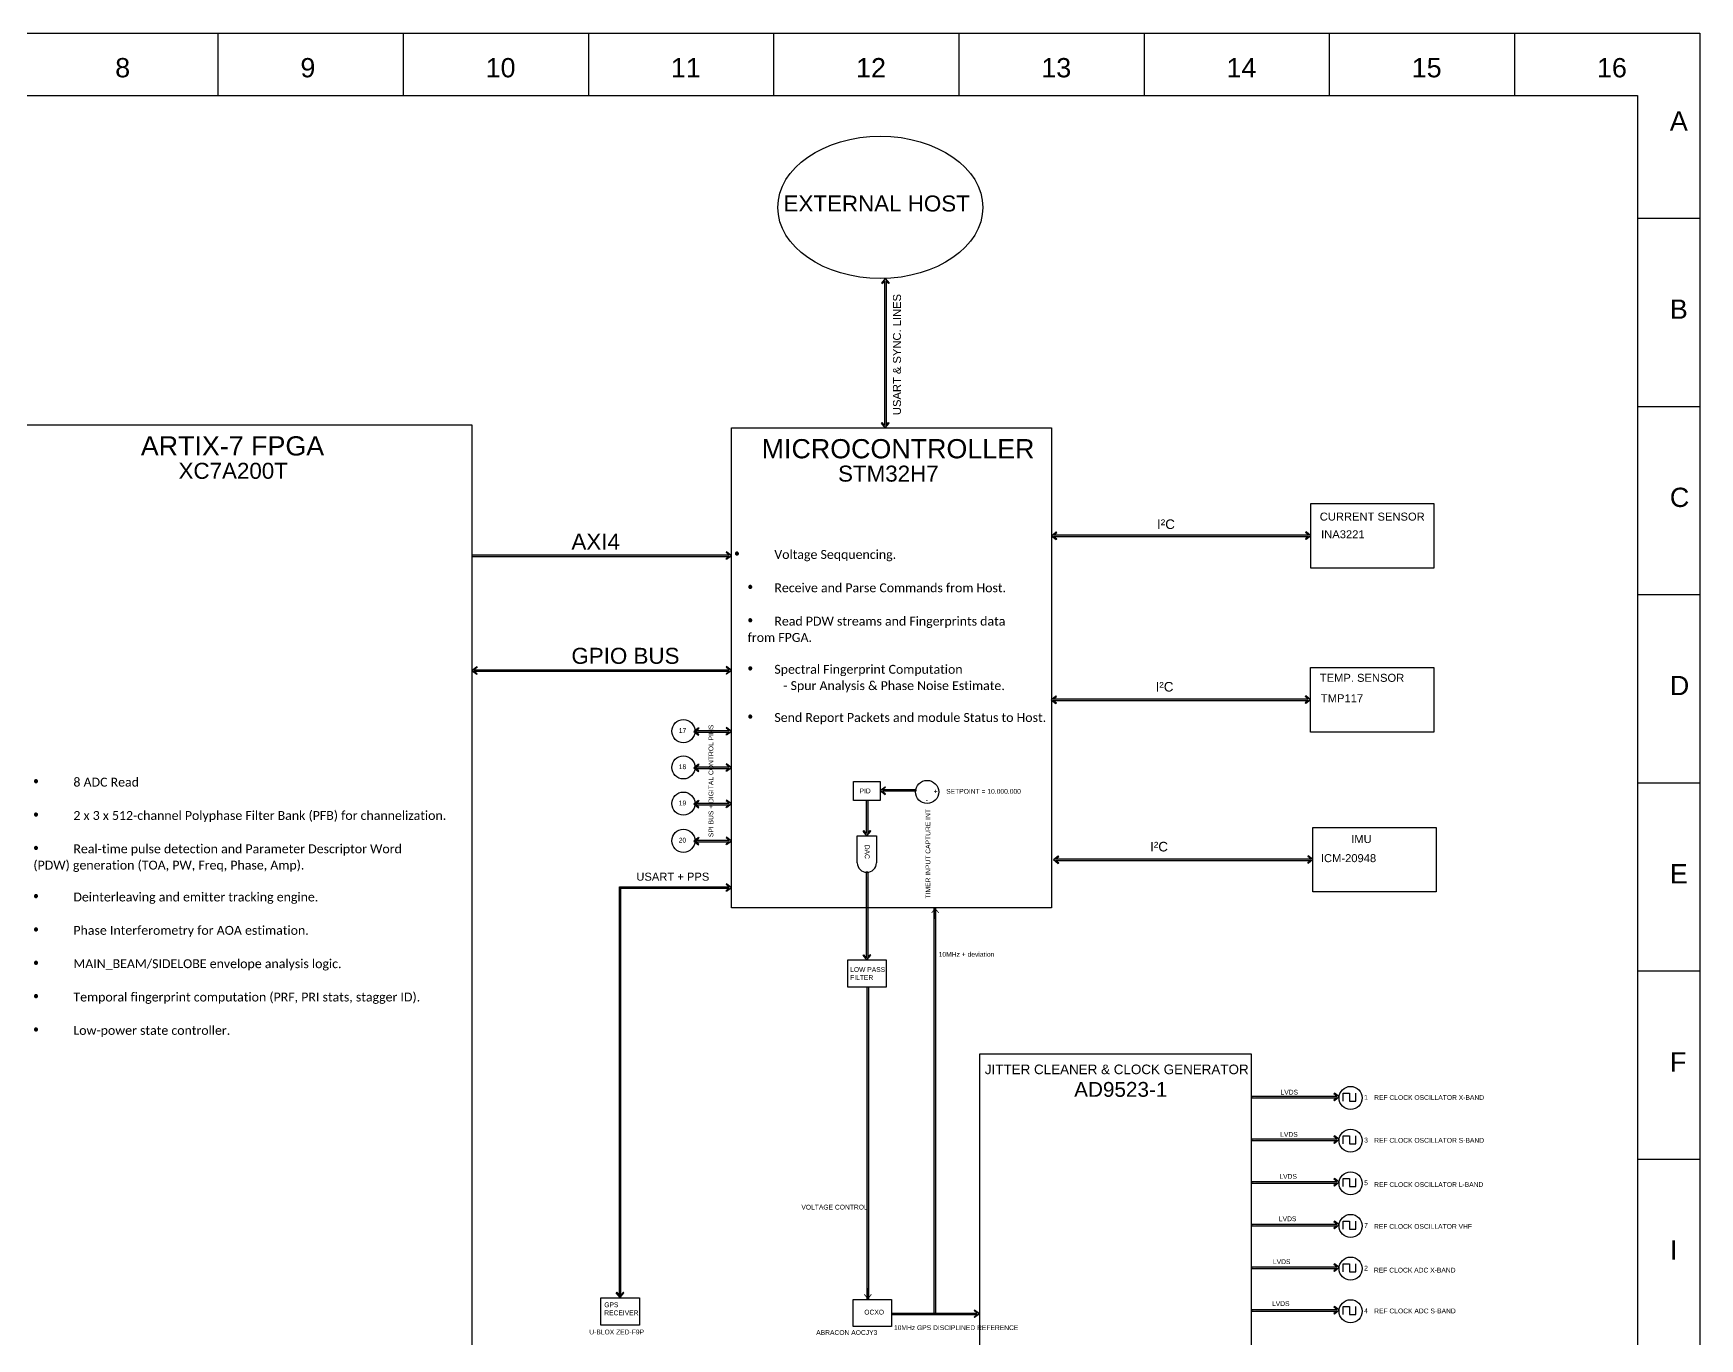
# Model space of a CAD drawing. Header units: millimetres. Extents: x 1966 to 5966, y 1587 to 4387.
# Drawn here: x 3717 to 5966, y 2625 to 4387 of the extents above; entities that cross this region are included whole.
import ezdxf

# ---------------------------------------------------------------- set-up
doc = ezdxf.new("R2010")
doc.units = ezdxf.units.MM
doc.layers.add('Part Number', color=10, linetype='Continuous')
doc.layers.add('Protocol', color=210, linetype='Continuous')
doc.styles.get("Standard").update_dxf_attribs({"font": 'arial.ttf'})

msp = doc.modelspace()

# ---------------------------------------------------------------- hatches: boundary and pattern name
h = msp.add_hatch(color=0)
h.dxf.hatch_style = 1
h.paths.add_polyline_path([(5441, 3709.1), (5434.6, 3714.3), (5433.9, 3713.4), (5437.9, 3710.2), (5094, 3710.2), (5098, 3713.4), (5097.3, 3714.3), (5090.9, 3709.1), (5097.3, 3703.9), (5098, 3704.8), (5094, 3708), (5437.9, 3708), (5433.9, 3704.8), (5434.6, 3703.9)])
h = msp.add_hatch(color=0)
h.dxf.hatch_style = 1
h.paths.add_polyline_path([(4658.9, 3682.1), (4652.5, 3687.3), (4651.8, 3686.4), (4655.8, 3683.2), (4308.6, 3683.2), (4308.6, 3681), (4655.8, 3681), (4651.8, 3677.8), (4652.5, 3676.9)])
h = msp.add_hatch(color=0)
h.dxf.hatch_style = 1
h.paths.add_polyline_path([(4658.9, 3527.4), (4652.5, 3532.5), (4651.8, 3531.7), (4655.8, 3528.4), (4311.9, 3528.4), (4315.9, 3531.7), (4315.2, 3532.5), (4308.8, 3527.4), (4315.2, 3522.2), (4315.9, 3523), (4311.9, 3526.3), (4655.8, 3526.3), (4651.8, 3523), (4652.5, 3522.2)])
h = msp.add_hatch(color=0)
h.dxf.hatch_style = 1
h.paths.add_polyline_path([(4840.7, 3307.2), (4837.5, 3311.2), (4836.6, 3310.5), (4841.8, 3304.1), (4847, 3310.5), (4846.1, 3311.2), (4842.9, 3307.2), (4842.9, 3351.8), (4841.8, 3351.8, -0.017408), (4840.7, 3351.7)])
h.paths.add_polyline_path([(4816, 3540.2), (4816, 3526.9), (4829.4, 3526.9), (4829.4, 3540.2)], flags=9)
h = msp.add_hatch(color=0)
h.dxf.hatch_style = 1
h.paths.add_polyline_path([(5440.7, 3487.8), (5434.3, 3493), (5433.6, 3492.1), (5437.6, 3488.9), (5093.7, 3488.9), (5097.7, 3492.1), (5097, 3493), (5090.6, 3487.8), (5097, 3482.6), (5097.7, 3483.5), (5093.7, 3486.7), (5437.6, 3486.7), (5433.6, 3483.5), (5434.3, 3482.6)])
h = msp.add_hatch(color=0)
h.dxf.hatch_style = 1
h.paths.add_polyline_path([(4863, 3364.2), (4867, 3361), (4866.3, 3360.1), (4859.9, 3365.3), (4866.3, 3370.4), (4867, 3369.6), (4863, 3366.4), (4907.7, 3366.4), (4907.7, 3365.3, 0.017408), (4907.6, 3364.2)])
h.paths.add_polyline_path([(5096, 3339.5), (5082.7, 3339.5), (5082.7, 3352.9), (5096, 3352.9)], flags=9)
h = msp.add_hatch(color=0)
h.dxf.hatch_style = 1
h.paths.add_polyline_path([(5443.9, 3272), (5437.5, 3277.2), (5436.8, 3276.4), (5440.8, 3273.1), (5096.9, 3273.1), (5100.9, 3276.4), (5100.2, 3277.2), (5093.8, 3272), (5100.2, 3266.9), (5100.9, 3267.7), (5096.9, 3271), (5440.8, 3271), (5436.8, 3267.7), (5437.5, 3266.9)])
h = msp.add_hatch(color=0)
h.dxf.hatch_style = 1
h.paths.add_polyline_path([(4652.5, 3239.2), (4651.8, 3238.3), (4655.8, 3235.1), (4509.8, 3235.1), (4509.8, 3232.9), (4655.8, 3232.9), (4651.8, 3229.7), (4652.5, 3228.9), (4658.9, 3234)])
h.paths.add_polyline_path([(4509.8, 3235.1), (4507.7, 3235.1), (4507.7, 3232.9), (4509.8, 3232.9)])
h = msp.add_hatch(color=256)
h.dxf.hatch_style = 1
h.paths.add_polyline_path([(4840.7, 3139.6), (4837.5, 3143.6), (4836.6, 3143), (4841.8, 3136.6), (4847, 3143), (4846.1, 3143.6), (4842.9, 3139.6), (4842.9, 3241), (4840.7, 3243.2)])
edge = h.paths.add_edge_path()
edge.add_ellipse((4841.8, 3255), major_axis=(7.85, -3.86), ratio=0.636095, start_angle=279.8196, end_angle=294.9189, ccw=False)
edge.add_line((4840.7, 3249.4), (4840.7, 3243.2))
edge.add_line((4840.7, 3243.2), (4842.9, 3241))
edge.add_line((4842.9, 3241), (4842.9, 3248.8))
edge = h.paths.add_edge_path()
edge.add_line((4842.9, 3255), (4840.7, 3255))
edge.add_line((4840.7, 3255), (4840.7, 3252.4))
edge.add_ellipse((4841.8, 3255), major_axis=(3.92, -1.93), ratio=0.636095, start_angle=272.1348, end_angle=302.6038)
edge.add_line((4842.9, 3251.8), (4842.9, 3255))
h = msp.add_hatch(color=0)
h.dxf.hatch_style = 1
h.paths.add_polyline_path([(4507.7, 3223.8), (4509.8, 3223.8), (4509.8, 3232.9), (4507.7, 3232.9)])
h = msp.add_hatch(color=0)
h.dxf.hatch_style = 1
h.paths.add_polyline_path([(4509.8, 3223.8), (4507.7, 3223.8), (4507.7, 3192.1), (4509.8, 3192.1)])
h.paths.add_polyline_path([(4509.8, 3192.1), (4507.7, 3192.1), (4507.7, 3153.1), (4509.8, 3153.1)])
h.paths.add_polyline_path([(4509.8, 3153.1), (4507.7, 3153.1), (4507.7, 3097.1), (4509.8, 3097.1)])
h.paths.add_polyline_path([(4509.8, 3097.1), (4507.7, 3097.1), (4507.7, 3016.8), (4509.8, 3016.8)])
h.paths.add_polyline_path([(4509.8, 3016.8), (4507.7, 3016.8), (4507.7, 2963.4), (4509.8, 2963.4)])
h.paths.add_polyline_path([(4509.8, 2963.4), (4507.7, 2963.4), (4507.7, 2906.6), (4509.8, 2906.6)])
h.paths.add_polyline_path([(4509.8, 2906.6), (4507.7, 2906.6), (4507.7, 2846.8), (4509.8, 2846.8)])
h.paths.add_polyline_path([(4509.8, 2846.8), (4507.7, 2846.8), (4507.7, 2785.2), (4509.8, 2785.2)])
h.paths.add_polyline_path([(4509.8, 2785.2), (4507.7, 2785.2), (4507.7, 2742.2), (4509.8, 2742.2)])
h.paths.add_polyline_path([(4509.8, 2742.2), (4507.7, 2742.2), (4507.7, 2696.2), (4509.8, 2696.2)])
h = msp.add_hatch(color=0)
h.dxf.hatch_style = 1
h.paths.add_polyline_path([(4932.8, 2660), (4935, 2660), (4935, 3206.9), (4932.8, 3206.9)])
h.paths.add_polyline_path([(4751.7, 2796), (4844.5, 2796), (4844.5, 2809.4), (4751.7, 2809.4)], flags=9)
h = msp.add_hatch(color=0)
h.dxf.hatch_style = 1
h.paths.add_polyline_path([(4928.8, 3200.5), (4929.6, 3199.8), (4932.9, 3203.8), (4935, 3203.8), (4938.3, 3199.8), (4939.1, 3200.5), (4934, 3206.9)])
h.paths.add_polyline_path([(4932.9, 3191.7), (4935, 3191.7), (4935, 3203.8), (4932.9, 3203.8)])
h = msp.add_hatch(color=0)
h.dxf.hatch_style = 1
h.paths.add_polyline_path([(4843.9, 3099.8), (4841.8, 3099.8), (4841.8, 2678.4), (4843.9, 2678.4)])
h = msp.add_hatch(color=256)
h.dxf.hatch_style = 1
h.paths.add_polyline_path([(5476.1, 2950.6), (5472.1, 2947.4), (5472.8, 2946.6), (5479.2, 2951.7), (5472.8, 2956.9), (5472.1, 2956), (5476.1, 2952.8), (5374.7, 2952.8), (5372.6, 2950.6)])
edge = h.paths.add_edge_path()
edge.add_ellipse((5360.8, 2951.7), major_axis=(3.86, 7.85), ratio=0.636095, start_angle=279.8196, end_angle=294.9189, ccw=False)
edge.add_line((5366.3, 2950.6), (5372.6, 2950.6))
edge.add_line((5372.6, 2950.6), (5374.7, 2952.8))
edge.add_line((5374.7, 2952.8), (5366.9, 2952.8))
edge = h.paths.add_edge_path()
edge.add_line((5360.8, 2952.8), (5360.8, 2950.6))
edge.add_line((5360.8, 2950.6), (5363.3, 2950.6))
edge.add_ellipse((5360.8, 2951.7), major_axis=(1.93, 3.92), ratio=0.636095, start_angle=272.1348, end_angle=302.6038)
edge.add_line((5363.9, 2952.8), (5360.8, 2952.8))
h = msp.add_hatch(color=256)
h.dxf.hatch_style = 1
h.paths.add_polyline_path([(5476.1, 2893.1), (5472.1, 2889.8), (5472.8, 2889), (5479.2, 2894.1), (5472.8, 2899.3), (5472.1, 2898.5), (5476.1, 2895.2), (5374.7, 2895.2), (5372.6, 2893.1)])
edge = h.paths.add_edge_path()
edge.add_ellipse((5360.8, 2894.1), major_axis=(3.86, 7.85), ratio=0.636095, start_angle=279.8196, end_angle=294.9189, ccw=False)
edge.add_line((5366.3, 2893.1), (5372.6, 2893.1))
edge.add_line((5372.6, 2893.1), (5374.7, 2895.2))
edge.add_line((5374.7, 2895.2), (5366.9, 2895.2))
edge = h.paths.add_edge_path()
edge.add_line((5360.8, 2895.2), (5360.8, 2893.1))
edge.add_line((5360.8, 2893.1), (5363.3, 2893.1))
edge.add_ellipse((5360.8, 2894.1), major_axis=(1.93, 3.92), ratio=0.636095, start_angle=272.1348, end_angle=302.6038)
edge.add_line((5363.9, 2895.2), (5360.8, 2895.2))
h = msp.add_hatch(color=256)
h.dxf.hatch_style = 1
h.paths.add_polyline_path([(5476.1, 2835.5), (5472.1, 2832.2), (5472.8, 2831.4), (5479.2, 2836.6), (5472.8, 2841.7), (5472.1, 2840.9), (5476.1, 2837.6), (5374.7, 2837.6), (5372.6, 2835.5)])
edge = h.paths.add_edge_path()
edge.add_ellipse((5360.8, 2836.6), major_axis=(3.86, 7.85), ratio=0.636095, start_angle=279.8196, end_angle=294.9189, ccw=False)
edge.add_line((5366.3, 2835.5), (5372.6, 2835.5))
edge.add_line((5372.6, 2835.5), (5374.7, 2837.6))
edge.add_line((5374.7, 2837.6), (5366.9, 2837.6))
edge = h.paths.add_edge_path()
edge.add_line((5360.8, 2837.6), (5360.8, 2835.5))
edge.add_line((5360.8, 2835.5), (5363.3, 2835.5))
edge.add_ellipse((5360.8, 2836.6), major_axis=(1.93, 3.92), ratio=0.636095, start_angle=272.1348, end_angle=302.6038)
edge.add_line((5363.9, 2837.6), (5360.8, 2837.6))
h = msp.add_hatch(color=256)
h.dxf.hatch_style = 1
h.paths.add_polyline_path([(5476.1, 2777.9), (5472.1, 2774.6), (5472.8, 2773.8), (5479.2, 2779), (5472.8, 2784.1), (5472.1, 2783.3), (5476.1, 2780), (5374.7, 2780), (5372.6, 2777.9)])
edge = h.paths.add_edge_path()
edge.add_ellipse((5360.8, 2779), major_axis=(3.86, 7.85), ratio=0.636095, start_angle=279.8196, end_angle=294.9189, ccw=False)
edge.add_line((5366.3, 2777.9), (5372.6, 2777.9))
edge.add_line((5372.6, 2777.9), (5374.7, 2780))
edge.add_line((5374.7, 2780), (5366.9, 2780))
edge = h.paths.add_edge_path()
edge.add_line((5360.8, 2780), (5360.8, 2777.9))
edge.add_line((5360.8, 2777.9), (5363.3, 2777.9))
edge.add_ellipse((5360.8, 2779), major_axis=(1.93, 3.92), ratio=0.636095, start_angle=272.1348, end_angle=302.6038)
edge.add_line((5363.9, 2780), (5360.8, 2780))
h = msp.add_hatch(color=256)
h.dxf.hatch_style = 1
h.paths.add_polyline_path([(5476.1, 2720.3), (5472.1, 2717.1), (5472.8, 2716.2), (5479.2, 2721.4), (5472.8, 2726.5), (5472.1, 2725.7), (5476.1, 2722.5), (5374.7, 2722.5), (5372.6, 2720.3)])
edge = h.paths.add_edge_path()
edge.add_ellipse((5360.8, 2721.4), major_axis=(3.86, 7.85), ratio=0.636095, start_angle=279.8196, end_angle=294.9189, ccw=False)
edge.add_line((5366.3, 2720.3), (5372.6, 2720.3))
edge.add_line((5372.6, 2720.3), (5374.7, 2722.5))
edge.add_line((5374.7, 2722.5), (5366.9, 2722.5))
edge = h.paths.add_edge_path()
edge.add_line((5360.8, 2722.5), (5360.8, 2720.3))
edge.add_line((5360.8, 2720.3), (5363.3, 2720.3))
edge.add_ellipse((5360.8, 2721.4), major_axis=(1.93, 3.92), ratio=0.636095, start_angle=272.1348, end_angle=302.6038)
edge.add_line((5363.9, 2722.5), (5360.8, 2722.5))
h = msp.add_hatch(color=0)
h.dxf.hatch_style = 1
h.paths.add_polyline_path([(4513.9, 2687.4), (4513.1, 2688.1), (4509.8, 2684), (4507.7, 2684), (4504.4, 2688.1), (4503.6, 2687.4), (4508.8, 2681)])
h.paths.add_polyline_path([(4509.8, 2696.2), (4507.7, 2696.2), (4507.7, 2684), (4509.8, 2684)])
h = msp.add_hatch(color=0)
h.dxf.hatch_style = 1
h.paths.add_polyline_path([(4848.3, 2684.9), (4847.4, 2685.6), (4844.2, 2681.6), (4842, 2681.6), (4838.8, 2685.6), (4837.9, 2684.9), (4843.1, 2678.5)])
h.paths.add_polyline_path([(4844.2, 2693.7), (4842, 2693.7), (4842, 2681.6), (4844.2, 2681.6)])
h = msp.add_hatch(color=256)
h.dxf.hatch_style = 1
h.paths.add_polyline_path([(4990.5, 2657.9), (4986.5, 2654.6), (4987.2, 2653.8), (4993.6, 2658.9), (4987.2, 2664.1), (4986.5, 2663.3), (4990.5, 2660), (4889.1, 2660), (4887, 2657.9)])
edge = h.paths.add_edge_path()
edge.add_ellipse((4875.2, 2658.9), major_axis=(3.86, 7.85), ratio=0.636095, start_angle=279.8196, end_angle=294.9189, ccw=False)
edge.add_line((4880.7, 2657.9), (4887, 2657.9))
edge.add_line((4887, 2657.9), (4889.1, 2660))
edge.add_line((4889.1, 2660), (4881.3, 2660))
edge = h.paths.add_edge_path()
edge.add_line((4875.2, 2660), (4875.2, 2657.9))
edge.add_line((4875.2, 2657.9), (4877.7, 2657.9))
edge.add_ellipse((4875.2, 2658.9), major_axis=(1.93, 3.92), ratio=0.636095, start_angle=272.1348, end_angle=302.6038)
edge.add_line((4878.3, 2660), (4875.2, 2660))
h = msp.add_hatch(color=256)
h.dxf.hatch_style = 1
h.paths.add_polyline_path([(5476.1, 2662.7), (5472.1, 2659.5), (5472.8, 2658.6), (5479.2, 2663.8), (5472.8, 2669), (5472.1, 2668.1), (5476.1, 2664.9), (5374.7, 2664.9), (5372.6, 2662.7)])
edge = h.paths.add_edge_path()
edge.add_ellipse((5360.8, 2663.8), major_axis=(3.86, 7.85), ratio=0.636095, start_angle=279.8196, end_angle=294.9189, ccw=False)
edge.add_line((5366.3, 2662.7), (5372.6, 2662.7))
edge.add_line((5372.6, 2662.7), (5374.7, 2664.9))
edge.add_line((5374.7, 2664.9), (5366.9, 2664.9))
edge = h.paths.add_edge_path()
edge.add_line((5360.8, 2664.9), (5360.8, 2662.7))
edge.add_line((5360.8, 2662.7), (5363.3, 2662.7))
edge.add_ellipse((5360.8, 2663.8), major_axis=(1.93, 3.92), ratio=0.636095, start_angle=272.1348, end_angle=302.6038)
edge.add_line((5363.9, 2664.9), (5360.8, 2664.9))
at = {"layer": 'Protocol'}
h = msp.add_hatch(color=0, dxfattribs=at)
h.dxf.hatch_style = 1
h.paths.add_polyline_path([(4867.7, 4053.4), (4870.9, 4049.4), (4871.8, 4050.1), (4866.6, 4056.5), (4861.4, 4050.1), (4862.3, 4049.4), (4865.5, 4053.4), (4865.5, 3857.9), (4862.3, 3862), (4861.4, 3861.3), (4866.6, 3854.9), (4871.8, 3861.3), (4870.9, 3862), (4867.7, 3857.9)])
h = msp.add_hatch(color=0, dxfattribs=at)
h.dxf.hatch_style = 1
h.paths.add_polyline_path([(4611.2, 3397.2), (4615.2, 3400.4), (4614.5, 3401.3), (4609.6, 3397.3, -0.012794), (4609.6, 3396.5, -0.025505), (4609.5, 3394.9), (4614.5, 3390.9), (4615.2, 3391.8), (4611.2, 3395)])
h.paths.add_polyline_path([(4611.2, 3446.1), (4615.2, 3449.4), (4614.5, 3450.2), (4609.6, 3446.2, -0.012794), (4609.6, 3445.4, -0.025505), (4609.5, 3443.9), (4614.5, 3439.9), (4615.2, 3440.7), (4611.2, 3443.9)])
h.paths.add_polyline_path([(4609.6, 3396.5, 0.012794), (4609.6, 3397.3), (4608.1, 3396.1), (4609.5, 3394.9, 0.025505)])
h.paths.add_polyline_path([(4609.6, 3446.2), (4608.1, 3445), (4609.5, 3443.9, 0.025505), (4609.6, 3445.4, 0.012794)])
h.paths.add_polyline_path([(4609.6, 3347.6, 0.012794), (4609.6, 3348.4), (4608.1, 3347.2), (4609.5, 3346, 0.025505)])
h.paths.add_polyline_path([(4609.6, 3297.4, 0.012794), (4609.6, 3298.2), (4608.1, 3297), (4609.5, 3295.8, 0.025505)])
h = msp.add_hatch(color=0, dxfattribs=at)
h.dxf.hatch_style = 1
h.paths.add_polyline_path([(4655.8, 3443.9), (4651.8, 3440.7), (4652.5, 3439.9), (4658.9, 3445), (4652.5, 3450.2), (4651.8, 3449.4), (4655.8, 3446.1), (4611.2, 3446.1), (4611.2, 3443.9)])
h = msp.add_hatch(color=0, dxfattribs=at)
h.dxf.hatch_style = 1
h.paths.add_polyline_path([(4655.8, 3395), (4651.8, 3391.8), (4652.5, 3390.9), (4658.9, 3396.1), (4652.5, 3401.3), (4651.8, 3400.4), (4655.8, 3397.2), (4611.2, 3397.2), (4611.2, 3395)])
h = msp.add_hatch(color=0, dxfattribs=at)
h.dxf.hatch_style = 1
h.paths.add_polyline_path([(4614.5, 3342), (4615.2, 3342.8), (4611.2, 3346.1), (4611.2, 3348.2), (4615.2, 3351.5), (4614.5, 3352.3), (4609.6, 3348.4, -0.012794), (4609.6, 3347.6, -0.025505), (4609.5, 3346)])
h.paths.add_polyline_path([(4609.6, 3298.2, -0.012794), (4609.6, 3297.4, -0.025505), (4609.5, 3295.8), (4614.5, 3291.8), (4615.2, 3292.7), (4611.2, 3295.9), (4611.2, 3298.1), (4615.2, 3301.3), (4614.5, 3302.2)])
h = msp.add_hatch(color=0, dxfattribs=at)
h.dxf.hatch_style = 1
h.paths.add_polyline_path([(4611.2, 3348.2), (4611.2, 3346.1), (4655.8, 3346.1), (4651.8, 3342.8), (4652.5, 3342), (4658.9, 3347.2), (4652.5, 3352.3), (4651.8, 3351.5), (4655.8, 3348.2)])
h.paths.add_polyline_path([(4655.8, 3295.9), (4651.8, 3292.7), (4652.5, 3291.8), (4658.9, 3297), (4652.5, 3302.2), (4651.8, 3301.3), (4655.8, 3298.1), (4611.2, 3298.1), (4611.2, 3295.9)])

# ---------------------------------------------------------------- linework, layer by layer
for p, q in [((4866.6, 4056.5), (4861.4, 4050.1)), ((4861.4, 4050.1), (4862.3, 4049.4)), ((4865.5, 4053.4), (4862.3, 4049.4)), ((4866.6, 4056.5), (4871.8, 4050.1)), ((4867.7, 4053.4), (4870.9, 4049.4)), ((4871.8, 4050.1), (4870.9, 4049.4)), ((4861.4, 3861.3), (4862.3, 3862)), ((4866.6, 3854.9), (4861.4, 3861.3)), ((4865.5, 3857.9), (4862.3, 3862)), ((4866.6, 3854.9), (4871.8, 3861.3)), ((4867.7, 3857.9), (4870.9, 3862)), ((4871.8, 3861.3), (4870.9, 3862)), ((5090.9, 3709.1), (5097.3, 3714.3)), ((5094, 3710.2), (5098, 3713.4)), ((5097.3, 3714.3), (5098, 3713.4)), ((5434.6, 3714.3), (5433.9, 3713.4)), ((5437.9, 3710.2), (5433.9, 3713.4)), ((5441, 3709.1), (5434.6, 3714.3)), ((5090.9, 3709.1), (5097.3, 3703.9)), ((5093.6, 3710.2), (5437.9, 3710.2)), ((5093.6, 3708), (5437.9, 3708)), ((5094, 3708), (5098, 3704.8)), ((5097.3, 3703.9), (5098, 3704.8)), ((5437.9, 3708), (5433.9, 3704.8)), ((5434.6, 3703.9), (5433.9, 3704.8)), ((5441, 3709.1), (5434.6, 3703.9)), ((4308.6, 3683.2), (4655.8, 3683.2)), ((4308.6, 3681), (4655.8, 3681)), ((4652.5, 3687.3), (4651.8, 3686.4)), ((4655.8, 3683.2), (4651.8, 3686.4)), ((4655.8, 3681), (4651.8, 3677.8)), ((4652.5, 3676.9), (4651.8, 3677.8)), ((4658.9, 3682.1), (4652.5, 3687.3)), ((4658.9, 3682.1), (4652.5, 3676.9)), ((4308.8, 3527.4), (4315.2, 3532.5)), ((4311.9, 3528.4), (4315.9, 3531.7)), ((4315.2, 3532.5), (4315.9, 3531.7)), ((4652.5, 3532.5), (4651.8, 3531.7)), ((4655.8, 3528.4), (4651.8, 3531.7)), ((4658.9, 3527.4), (4652.5, 3532.5)), ((4308.8, 3527.4), (4315.2, 3522.2)), ((4311.5, 3528.4), (4655.8, 3528.4)), ((4311.5, 3526.3), (4655.8, 3526.3)), ((4311.9, 3526.3), (4315.9, 3523)), ((4315.2, 3522.2), (4315.9, 3523)), ((4655.8, 3526.3), (4651.8, 3523)), ((4652.5, 3522.2), (4651.8, 3523)), ((4658.9, 3527.4), (4652.5, 3522.2)), ((5090.6, 3487.8), (5097, 3493)), ((5090.6, 3487.8), (5097, 3482.6)), ((5093.3, 3488.9), (5437.6, 3488.9)), ((5093.3, 3486.7), (5437.6, 3486.7)), ((5093.7, 3488.9), (5097.7, 3492.1)), ((5093.7, 3486.7), (5097.7, 3483.5)), ((5097, 3493), (5097.7, 3492.1)), ((5434.3, 3493), (5433.6, 3492.1)), ((5437.6, 3488.9), (5433.6, 3492.1)), ((5437.6, 3486.7), (5433.6, 3483.5)), ((5440.7, 3487.8), (5434.3, 3493)), ((5440.7, 3487.8), (5434.3, 3482.6)), ((5097, 3482.6), (5097.7, 3483.5)), ((5434.3, 3482.6), (5433.6, 3483.5)), ((4608.1, 3445), (4614.5, 3450.2)), ((4608.1, 3445), (4614.5, 3439.9)), ((4611.2, 3446.1), (4615.2, 3449.4)), ((4611.2, 3446.1), (4655.8, 3446.1)), ((4611.2, 3446.1), (4611.2, 3443.9)), ((4611.2, 3443.9), (4655.8, 3443.9)), ((4611.2, 3443.9), (4615.2, 3440.7)), ((4614.5, 3450.2), (4615.2, 3449.4)), ((4652.5, 3450.2), (4651.8, 3449.4)), ((4655.8, 3446.1), (4651.8, 3449.4)), ((4655.8, 3443.9), (4651.8, 3440.7)), ((4658.9, 3445), (4652.5, 3450.2)), ((4658.9, 3445), (4652.5, 3439.9)), ((4614.5, 3439.9), (4615.2, 3440.7)), ((4652.5, 3439.9), (4651.8, 3440.7)), ((4608.1, 3396.1), (4614.5, 3401.3)), ((4611.2, 3397.2), (4615.2, 3400.4)), ((4611.2, 3397.2), (4655.8, 3397.2)), ((4611.2, 3397.2), (4611.2, 3395)), ((4614.5, 3401.3), (4615.2, 3400.4)), ((4652.5, 3401.3), (4651.8, 3400.4)), ((4655.8, 3397.2), (4651.8, 3400.4)), ((4658.9, 3396.1), (4652.5, 3401.3)), ((4608.1, 3396.1), (4614.5, 3390.9)), ((4611.2, 3395), (4655.8, 3395)), ((4611.2, 3395), (4615.2, 3391.8)), ((4614.5, 3390.9), (4615.2, 3391.8)), ((4655.8, 3395), (4651.8, 3391.8)), ((4652.5, 3390.9), (4651.8, 3391.8)), ((4658.9, 3396.1), (4652.5, 3390.9)), ((4823.6, 3377.5), (4859.9, 3377.5)), ((4823.6, 3351.8), (4823.6, 3377.5)), ((4859.9, 3377.5), (4859.9, 3351.8)), ((4608.1, 3347.2), (4614.5, 3352.3)), ((4611.2, 3348.2), (4615.2, 3351.5)), ((4614.5, 3352.3), (4615.2, 3351.5)), ((4652.5, 3352.3), (4651.8, 3351.5)), ((4655.8, 3348.2), (4651.8, 3351.5)), ((4658.9, 3347.2), (4652.5, 3352.3)), ((4859.9, 3351.8), (4823.6, 3351.8)), ((4840.7, 3351.8), (4840.7, 3307.2)), ((4842.9, 3351.8), (4840.7, 3351.8)), ((4842.9, 3351.8), (4842.9, 3307.2)), ((4859.9, 3365.3), (4866.3, 3370.4)), ((4859.9, 3365.3), (4866.3, 3360.1)), ((4863, 3366.4), (4867, 3369.6)), ((4907.7, 3366.4), (4863, 3366.4)), ((4907.7, 3364.2), (4863, 3364.2)), ((4863, 3364.2), (4867, 3361)), ((4866.3, 3370.4), (4867, 3369.6)), ((4866.3, 3360.1), (4867, 3361)), ((4907.7, 3366.4), (4907.7, 3364.2)), ((4608.1, 3347.2), (4614.5, 3342)), ((4611.2, 3348.2), (4655.8, 3348.2)), ((4611.2, 3348.2), (4611.2, 3346.1)), ((4611.2, 3346.1), (4655.8, 3346.1)), ((4611.2, 3346.1), (4615.2, 3342.8)), ((4614.5, 3342), (4615.2, 3342.8)), ((4655.8, 3346.1), (4651.8, 3342.8)), ((4652.5, 3342), (4651.8, 3342.8)), ((4658.9, 3347.2), (4652.5, 3342)), ((4836.6, 3310.5), (4837.5, 3311.2)), ((4841.8, 3304.1), (4836.6, 3310.5)), ((4840.7, 3307.2), (4837.5, 3311.2)), ((4841.8, 3304.1), (4847, 3310.5)), ((4842.9, 3307.2), (4846.1, 3311.2)), ((4847, 3310.5), (4846.1, 3311.2)), ((4608.1, 3297), (4614.5, 3302.2)), ((4608.1, 3297), (4614.5, 3291.8)), ((4611.2, 3298.1), (4615.2, 3301.3)), ((4611.2, 3298.1), (4655.8, 3298.1)), ((4611.2, 3298.1), (4611.2, 3295.9)), ((4611.2, 3295.9), (4655.8, 3295.9)), ((4611.2, 3295.9), (4615.2, 3292.7)), ((4614.5, 3302.2), (4615.2, 3301.3)), ((4614.5, 3291.8), (4615.2, 3292.7)), ((4652.5, 3302.2), (4651.8, 3301.3)), ((4655.8, 3298.1), (4651.8, 3301.3)), ((4655.8, 3295.9), (4651.8, 3292.7)), ((4652.5, 3291.8), (4651.8, 3292.7)), ((4658.9, 3297), (4652.5, 3302.2)), ((4658.9, 3297), (4652.5, 3291.8)), ((4828.9, 3267.8), (4828.9, 3304.1)), ((4828.9, 3304.1), (4854.6, 3304.1)), ((4854.6, 3304.1), (4854.6, 3267.8)), ((5093.8, 3272), (5100.2, 3277.2)), ((5093.8, 3272), (5100.2, 3266.9)), ((5096.5, 3273.1), (5440.8, 3273.1)), ((5096.5, 3271), (5440.8, 3271)), ((5096.9, 3273.1), (5100.9, 3276.4)), ((5096.9, 3271), (5100.9, 3267.7)), ((5100.2, 3277.2), (5100.9, 3276.4)), ((5100.2, 3266.9), (5100.9, 3267.7)), ((5437.5, 3277.2), (5436.8, 3276.4)), ((5440.8, 3273.1), (5436.8, 3276.4)), ((5440.8, 3271), (5436.8, 3267.7)), ((5437.5, 3266.9), (5436.8, 3267.7)), ((5443.9, 3272), (5437.5, 3277.2)), ((5443.9, 3272), (5437.5, 3266.9)), ((4652.5, 3239.2), (4651.8, 3238.3)), ((4658.9, 3234), (4652.5, 3239.2)), ((4840.7, 3255), (4840.7, 3139.6)), ((4842.9, 3255), (4840.7, 3255)), ((4842.9, 3255), (4842.9, 3139.6)), ((4655.8, 3235.1), (4651.8, 3238.3)), ((4655.8, 3232.9), (4651.8, 3229.7)), ((4652.5, 3228.9), (4651.8, 3229.7)), ((4658.9, 3234), (4652.5, 3228.9)), ((4815.9, 3136.6), (4867.7, 3136.6)), ((4815.9, 3099.8), (4815.9, 3136.6)), ((4836.6, 3143), (4837.5, 3143.6)), ((4841.8, 3136.6), (4836.6, 3143)), ((4840.7, 3139.6), (4837.5, 3143.6)), ((4841.8, 3136.6), (4847, 3143)), ((4842.9, 3139.6), (4846.1, 3143.6)), ((4847, 3143), (4846.1, 3143.6)), ((4867.7, 3136.6), (4867.7, 3099.8)), ((4867.7, 3099.8), (4815.9, 3099.8)), ((5360.8, 2952.8), (5476.1, 2952.8)), ((5360.8, 2952.8), (5360.8, 2950.6)), ((5360.8, 2950.6), (5476.1, 2950.6)), ((5472.8, 2956.9), (5472.1, 2956)), ((5476.1, 2952.8), (5472.1, 2956)), ((5476.1, 2950.6), (5472.1, 2947.4)), ((5472.8, 2946.6), (5472.1, 2947.4)), ((5479.2, 2951.7), (5472.8, 2956.9)), ((5479.2, 2951.7), (5472.8, 2946.6)), ((5484.5, 2945.9), (5484.5, 2956.7)), ((5484.5, 2956.7), (5493.2, 2956.7)), ((5493.2, 2956.7), (5493.2, 2945.9)), ((5501.8, 2945.9), (5501.8, 2956.7)), ((5493.2, 2945.9), (5501.8, 2945.9)), ((5360.8, 2895.2), (5476.1, 2895.2)), ((5360.8, 2895.2), (5360.8, 2893.1)), ((5360.8, 2893.1), (5476.1, 2893.1)), ((5472.8, 2899.3), (5472.1, 2898.5)), ((5476.1, 2895.2), (5472.1, 2898.5)), ((5476.1, 2893.1), (5472.1, 2889.8)), ((5472.8, 2889), (5472.1, 2889.8)), ((5479.2, 2894.1), (5472.8, 2899.3)), ((5479.2, 2894.1), (5472.8, 2889)), ((5484.5, 2888.3), (5484.5, 2899.1)), ((5484.5, 2899.1), (5493.2, 2899.1)), ((5493.2, 2899.1), (5493.2, 2888.3)), ((5493.2, 2888.3), (5501.8, 2888.3)), ((5501.8, 2888.3), (5501.8, 2899.1)), ((5360.8, 2837.6), (5476.1, 2837.6)), ((5360.8, 2837.6), (5360.8, 2835.5)), ((5360.8, 2835.5), (5476.1, 2835.5)), ((5472.8, 2841.7), (5472.1, 2840.9)), ((5476.1, 2837.6), (5472.1, 2840.9)), ((5476.1, 2835.5), (5472.1, 2832.2)), ((5479.2, 2836.6), (5472.8, 2841.7)), ((5479.2, 2836.6), (5472.8, 2831.4)), ((5484.5, 2830.7), (5484.5, 2841.5)), ((5484.5, 2841.5), (5493.2, 2841.5)), ((5493.2, 2841.5), (5493.2, 2830.7)), ((5501.8, 2830.7), (5501.8, 2841.5)), ((5472.8, 2831.4), (5472.1, 2832.2)), ((5493.2, 2830.7), (5501.8, 2830.7)), ((5360.8, 2780), (5476.1, 2780)), ((5360.8, 2780), (5360.8, 2777.9)), ((5360.8, 2777.9), (5476.1, 2777.9)), ((5472.8, 2784.1), (5472.1, 2783.3)), ((5476.1, 2780), (5472.1, 2783.3)), ((5476.1, 2777.9), (5472.1, 2774.6)), ((5472.8, 2773.8), (5472.1, 2774.6)), ((5479.2, 2779), (5472.8, 2784.1)), ((5479.2, 2779), (5472.8, 2773.8)), ((5484.5, 2773.1), (5484.5, 2783.9)), ((5484.5, 2783.9), (5493.2, 2783.9)), ((5493.2, 2783.9), (5493.2, 2773.1)), ((5493.2, 2773.1), (5501.8, 2773.1)), ((5501.8, 2773.1), (5501.8, 2783.9)), ((5360.8, 2722.5), (5476.1, 2722.5)), ((5360.8, 2722.5), (5360.8, 2720.3)), ((5472.8, 2726.5), (5472.1, 2725.7)), ((5476.1, 2722.5), (5472.1, 2725.7)), ((5479.2, 2721.4), (5472.8, 2726.5)), ((5484.5, 2715.5), (5484.5, 2726.3)), ((5484.5, 2726.3), (5493.2, 2726.3)), ((5493.2, 2726.3), (5493.2, 2715.5)), ((5501.8, 2715.5), (5501.8, 2726.3)), ((5360.8, 2720.3), (5476.1, 2720.3)), ((5476.1, 2720.3), (5472.1, 2717.1)), ((5472.8, 2716.2), (5472.1, 2717.1)), ((5479.2, 2721.4), (5472.8, 2716.2)), ((5493.2, 2715.5), (5501.8, 2715.5)), ((4482.8, 2680.5), (4534.7, 2680.5)), ((4482.8, 2643.8), (4482.8, 2680.5)), ((4503.6, 2687.4), (4504.4, 2688.1)), ((4508.8, 2681), (4503.6, 2687.4)), ((4507.7, 2684), (4504.4, 2688.1)), ((4508.8, 2681), (4513.9, 2687.4)), ((4509.8, 2684), (4513.1, 2688.1)), ((4513.9, 2687.4), (4513.1, 2688.1)), ((4534.7, 2680.5), (4534.7, 2643.8)), ((4823.3, 2678.4), (4875.2, 2678.4)), ((4823.3, 2641.7), (4823.3, 2678.4)), ((4875.2, 2678.4), (4875.2, 2641.7)), ((4875.2, 2660), (4990.5, 2660)), ((4875.2, 2660), (4875.2, 2657.9)), ((4875.2, 2657.9), (4990.5, 2657.9)), ((4987.2, 2664.1), (4986.5, 2663.3)), ((4990.5, 2660), (4986.5, 2663.3)), ((4990.5, 2657.9), (4986.5, 2654.6)), ((4987.2, 2653.8), (4986.5, 2654.6)), ((4993.6, 2658.9), (4987.2, 2664.1)), ((4993.6, 2658.9), (4987.2, 2653.8)), ((5360.8, 2664.9), (5476.1, 2664.9)), ((5360.8, 2664.9), (5360.8, 2662.7)), ((5360.8, 2662.7), (5476.1, 2662.7)), ((5472.8, 2669), (5472.1, 2668.1)), ((5476.1, 2664.9), (5472.1, 2668.1)), ((5476.1, 2662.7), (5472.1, 2659.5)), ((5472.8, 2658.6), (5472.1, 2659.5)), ((5479.2, 2663.8), (5472.8, 2669)), ((5479.2, 2663.8), (5472.8, 2658.6)), ((5484.5, 2658), (5484.5, 2668.8)), ((5484.5, 2668.8), (5493.2, 2668.8)), ((5493.2, 2668.8), (5493.2, 2658)), ((5493.2, 2658), (5501.8, 2658)), ((5501.8, 2658), (5501.8, 2668.8)), ((4534.7, 2643.8), (4482.8, 2643.8)), ((4875.2, 2641.7), (4823.3, 2641.7))]:
    msp.add_line(p, q)
at = {"color": 0}
for p, q in [((3660.6, 3858.7), (4308.6, 3858.7)), ((4308.6, 3858.7), (4308.6, 2519.5)), ((4658.9, 3682.1), (4658.9, 3854.9)), ((4658.9, 3854.9), (5090.9, 3854.9)), ((5090.9, 3854.9), (5090.9, 3206.9)), ((4658.9, 3206.9), (4658.9, 3683.2)), ((5090.9, 3206.9), (4658.9, 3206.9))]:
    msp.add_line(p, q, dxfattribs=at)
at = {"color": 7}
for p, q in [((4507.7, 2684), (4507.7, 3235.1)), ((4507.7, 3235.1), (4655.8, 3235.1)), ((4655.8, 3232.9), (4507.7, 3232.9)), ((4509.8, 2684), (4509.8, 3235.1)), ((4932.8, 2660), (4932.8, 3206.9)), ((4935, 2660), (4935, 3206.9)), ((4841.8, 3099.8), (4841.8, 2678.4)), ((4843.9, 3099.8), (4843.9, 2678.4)), ((4507.7, 2684), (4509.8, 2684))]:
    msp.add_line(p, q, dxfattribs=at)
at = {"color": 0}
for points in [[(5441, 3752.7), (5607.2, 3752.7), (5607.2, 3665.5), (5441, 3665.5)], [(5440.7, 3531.4), (5606.9, 3531.4), (5606.9, 3444.2), (5440.7, 3444.2)], [(5443.9, 3315.6), (5610.1, 3315.6), (5610.1, 3228.4), (5443.9, 3228.4)]]:
    msp.add_lwpolyline(points, close=True, dxfattribs=at)
for centre in [(4594.1, 3445.4), (4594.1, 3396.5), (4923.1, 3363.4), (4594.1, 3347.6), (4594.1, 3297.4), (5494.7, 2950.3), (5494.7, 2892.7), (5494.7, 2835.1), (5494.7, 2777.6), (5494.7, 2720), (5494.7, 2662.4)]:
    msp.add_circle(centre, 15.6)
msp.add_arc((4841.8, 3267.8), 12.9, 180, 0)
at = {"layer": 'Protocol', "color": 7}
for p, q in [((1965.9, 4387.3), (5965.9, 4387.3)), ((3965.9, 4387.3), (3965.9, 4303.4)), ((4215.9, 4387.3), (4215.9, 4303.4)), ((4465.9, 4387.3), (4465.9, 4303.4)), ((4715.9, 4387.3), (4715.9, 4303.4)), ((4965.9, 4387.3), (4965.9, 4303.4)), ((5215.9, 4387.3), (5215.9, 4303.4)), ((5465.9, 4387.3), (5465.9, 4303.4)), ((5715.9, 4387.3), (5715.9, 4303.4)), ((5965.9, 4387.3), (5965.9, 1587.3)), ((2049.7, 4303.4), (5882, 4303.4)), ((5882, 4303.4), (5882, 1587.3)), ((5965.9, 4137.3), (5882, 4137.3)), ((4865.5, 4053.4), (4865.5, 3857.9)), ((4867.7, 4053.4), (4867.7, 3857.9)), ((5965.9, 3883.3), (5882, 3883.3)), ((5965.9, 3629.3), (5882, 3629.3)), ((5965.9, 3375.3), (5882, 3375.3)), ((5965.9, 3121.3), (5882, 3121.3)), ((5965.9, 2867.3), (5882, 2867.3))]:
    msp.add_line(p, q, dxfattribs=at)
at = {"layer": 'Protocol', "color": 0}
for p, q in [((5360.8, 3009.3), (4993.6, 3009.3)), ((4993.6, 3009.3), (4993.6, 2145.3)), ((5360.8, 2145.3), (5360.8, 3009.3))]:
    msp.add_line(p, q, dxfattribs=at)
at = {"layer": 'Protocol', "color": 7}
msp.add_ellipse((4860, 4152.4), major_axis=(138.3, 0), ratio=0.694232, dxfattribs=at)

# ---------------------------------------------------------------- texts
at = {"color": 0, "attachment_point": 1}
for s, width, insert, char_height in [('CURRENT SENSOR', 940.189, (5453.1, 3740.4), 10.8), ('TEMP. SENSOR', 940.189, (5453.1, 3522.8), 10.8), ('IMU', 940.189, (5495.5, 3305.2), 10.8), ('REF CLOCK OSCILLATOR X-BAND', 685.715, (5526.5, 2954.2), 6.48), ('REF CLOCK OSCILLATOR S-BAND', 685.715, (5526.5, 2896.4), 6.48), ('REF CLOCK OSCILLATOR L-BAND', 685.715, (5526.5, 2836.7), 6.48), ('REF CLOCK OSCILLATOR VHF', 685.715, (5526.3, 2780.2), 6.48), ('REF CLOCK ADC X-BAND', 685.715, (5526.2, 2721.2), 6.48), ('REF CLOCK ADC S-BAND', 685.715, (5526.5, 2666.1), 6.48)]:
    msp.add_mtext_dynamic_manual_height_columns(s, width=width, gutter_width=12.5, heights=[0], dxfattribs=dict(at, insert=insert, char_height=char_height))
at = {"char_height": 6.48}
for s, width, insert, attachment_point in [('17', 463.566, (4587.9, 3449.5), 1), ('18', 463.566, (4587.9, 3400.6), 1), ('19', 463.566, (4587.9, 3351.7), 1), ('PID', 463.566, (4831.9, 3368), 1), ('-', 463.566, (4924.4, 3356), 3), ('+', 463.566, (4937.3, 3367.5), 3), ('SETPOINT = 10.000.000', 463.566, (4948.8, 3367.4), 1), ('20', 463.566, (4587.9, 3301.5), 1), ('LOW PASS \\PFILTER', 679.412, (4819.2, 3126.9), 1), ('1', 463.566, (5513, 2954.3), 1), ('3', 463.566, (5513, 2896.7), 1), ('5', 463.566, (5513, 2839.1), 1), ('7', 463.566, (5513, 2781.5), 1), ('2', 463.566, (5513, 2723.9), 1), ('GPS \\PRECEIVER', 679.412, (4487.3, 2674.4), 1), ('OCXO ', 679.412, (4838.3, 2664.5), 1), ('4', 463.566, (5513, 2666.3), 1)]:
    msp.add_mtext_dynamic_manual_height_columns(s, width=width, gutter_width=12.5, heights=[0], dxfattribs=dict(at, insert=insert, attachment_point=attachment_point))
at = {"char_height": 6.48, "attachment_point": 1}
for s, width, insert, rotation in [('TIMER INPUT CAPTURE INT', 463.566, (4921, 3219.6), 90), ('DAC', 141.606, (4845.5, 3292.1), 270)]:
    msp.add_mtext_dynamic_manual_height_columns(s, width=width, gutter_width=12.5, heights=[0], dxfattribs=dict(at, insert=insert, rotation=rotation))
at = {"layer": 'Part Number', "attachment_point": 1}
for s, insert, char_height in [('XC7A200T', (3912.7, 3807.6), 21.6), ('STM32H7', (4802.9, 3803.8), 21.6), ('AD9523-1', (5121.6, 2971.9), 20), ('U-BLOX ZED-F9P', (4467.1, 2637.7), 6.48), ('ABRACON AOCJY3', (4773.4, 2637), 6.48)]:
    msp.add_mtext_dynamic_manual_height_columns(s, width=798.065, gutter_width=12.5, heights=[0], dxfattribs=dict(at, insert=insert, char_height=char_height))
at = {"layer": 'Part Number', "color": 1, "char_height": 10.8, "attachment_point": 1}
for s, insert in [('INA3221', (5454.9, 3716.5)), ('TMP117', (5454.6, 3495.2)), ('ICM-20948', (5454.6, 3279.4))]:
    msp.add_mtext_dynamic_manual_height_columns(s, width=1504.302, gutter_width=12.5, heights=[0], dxfattribs=dict(at, insert=insert))
at = {"layer": 'Protocol', "color": 7, "attachment_point": 1}
for s, width, insert, char_height in [('8', 323.676, (3827.2, 4353.9), 26), ('9', 323.676, (4077.2, 4353.9), 26), ('10', 323.676, (4327.2, 4353.9), 26), ('11', 323.676, (4577.2, 4353.9), 26), ('12', 323.676, (4827.2, 4353.9), 26), ('13', 323.676, (5077.2, 4353.9), 26), ('14', 323.676, (5327.2, 4353.9), 26), ('15', 323.676, (5577.2, 4353.9), 26), ('16', 323.676, (5827.2, 4353.9), 26), ('A', 323.676, (5925.6, 4282), 26), ('B', 323.676, (5925.6, 4028), 26), ('C', 323.676, (5925.6, 3774), 26), ('\\pi-18,t36;{\\fSymbol|b0|i0|c2|p18;\\H1.25x;\\C0;·^I\\fCalibri|b0|i0|c0|p34;\\H0.8x;Voltage Seqquencing.\\H1.6667x; \\H0.6x;\\P\\pi0,tz;\\H1.1111x; \\H0.9x;\\P\\pt36;\\fSymbol|b0|i0|c2|p18;\\H1.25x;·^I\\fCalibri|b0|i0|c0|p34;\\H0.8x;Receive and Parse Commands from Host.\\H1.6296x; \\H0.61363x;\\P\\ptz;\\H1.1235x; \\H0.89011x;\\P\\pt36;\\fSymbol|b0|i0|c2|p18;\\H1.25x;·^I\\fCalibri|b0|i0|c0|p34;\\H0.8x;Read PDW streams and Fingerprints data \\H1.6255x; \\H0.61519x;\\P\\ptz;from FPGA.\\H1.2018x; \\H0.83212x;\\P\\H1.1827x; \\H0.84549x;\\P\\pt36;\\fSymbol|b0|i0|c2|p18;\\H1.25x;·^I\\fCalibri|b0|i0|c0|p34;\\H0.8x;Spectral Fingerprint Computation\\H1.6058x; \\H0.62276x;\\P\\ptz;^I- Spur Analysis & Phase Noise Estimate.\\H1.203x; \\H0.83129x;\\P\\H1.1823x; \\H0.84577x;\\P\\pt36;\\fSymbol|b0|i0|c2|p18;\\H1.25x;·^I\\fCalibri|b0|i0|c0|p34;\\H0.8x;Send Report Packets and module Status to Host.\\H1.6059x; }', 1428.086, (4680.9, 3692.9), 12), ('D', 323.676, (5925.6, 3520), 26), ('\\pi-18,t36;{\\fSymbol|b0|i0|c2|p18;\\H1.25x;\\C0;·^I\\fCalibri|b0|i0|c0|p34;\\H0.8x;8 ADC Read \\H1.6667x; \\H0.6x;\\P\\H1.2778x; \\H0.78261x;\\P\\fSymbol|b0|i0|c2|p18;\\H1.25x;·^I\\fCalibri|b0|i0|c0|p34;\\H0.8x;2 x 3 x 512-channel Polyphase Filter Bank (PFB) for channelization.\\H1.5741x; \\H0.63529x;\\P\\H1.3086x; \\H0.76415x;\\P\\fSymbol|b0|i0|c2|p18;\\H1.25x;·^I\\fCalibri|b0|i0|c0|p34;\\H0.8x;Real-time pulse detection and Parameter Descriptor Word \\H1.5638x; \\H0.63947x;\\P(PDW) generation (TOA, PW, Freq, Phase, Amp).\\H1.4036x; \\H0.71245x;\\P\\H1.2821x; \\H0.77995x;\\P\\fSymbol|b0|i0|c2|p18;\\H1.25x;·^I\\fCalibri|b0|i0|c0|p34;\\H0.8x;Deinterleaving and emitter tracking engine.\\H1.5726x; \\H0.63588x;\\P\\H1.3091x; \\H0.76387x;\\P\\fSymbol|b0|i0|c2|p18;\\H1.25x;·^I\\fCalibri|b0|i0|c0|p34;\\H0.8x;Phase Interferometry for AOA estimation.\\H1.5636x; \\H0.63954x;\\P\\H1.3121x; \\H0.76212x;\\P\\fSymbol|b0|i0|c2|p18;\\H1.25x;·^I\\fCalibri|b0|i0|c0|p34;\\H0.8x;MAIN_BEAM/SIDELOBE envelope analysis logic.\\H1.5626x; \\H0.63995x;\\P\\H1.3125x; \\H0.76193x;\\P\\fSymbol|b0|i0|c2|p18;\\H1.25x;·^I\\fCalibri|b0|i0|c0|p34;\\H0.8x;Temporal fingerprint computation (PRF, PRI stats, stagger ID).\\H1.5625x; \\H0.63999x;\\P\\H1.3125x; \\H0.76191x;\\P\\fSymbol|b0|i0|c2|p18;\\H1.25x;·^I\\fCalibri|b0|i0|c0|p34;\\H0.8x;Low-power state controller.\\H1.5625x; }', 1428.086, (3734.8, 3385.6), 12), ('E', 323.676, (5925.6, 3266), 26), ('F', 323.676, (5925.6, 3012), 26), ('I', 323.676, (5925.6, 2758), 26)]:
    msp.add_mtext_dynamic_manual_height_columns(s, width=width, gutter_width=12.5, heights=[0], dxfattribs=dict(at, insert=insert, char_height=char_height))
at = {"layer": 'Protocol', "color": 0, "attachment_point": 1}
for s, insert, char_height in [('EXTERNAL HOST', (4729.3, 4168.4), 21.6), ('ARTIX-7 FPGA ', (3861.8, 3843.4), 25.92), ('MICROCONTROLLER', (4699.8, 3839.6), 25.92), ('JITTER CLEANER & CLOCK GENERATOR', (5001, 2995.4), 12.96)]:
    msp.add_mtext_dynamic_manual_height_columns(s, width=2047.123, gutter_width=12.5, heights=[0], dxfattribs=dict(at, insert=insert, char_height=char_height))
at = {"layer": 'Protocol', "attachment_point": 1, "rotation": 90}
for s, width, insert, char_height in [('USART & SYNC. LINES', 799.662, (4877, 3872), 10.8), ('SPI BUS + DIGITAL CONTROL PINS', 700.886, (4628.1, 3302.4), 6.48)]:
    msp.add_mtext_dynamic_manual_height_columns(s, width=width, gutter_width=12.5, heights=[0], dxfattribs=dict(at, insert=insert, char_height=char_height))
at = {"layer": 'Protocol', "attachment_point": 1}
for s, width, insert, char_height in [('AXI4', 758.944, (4443, 3712), 21.6), ('GPIO BUS', 758.944, (4443, 3557.9), 21.6), ('USART + PPS', 354.865, (4530.6, 3254.4), 10.8), ('10MHz + deviation', 758.944, (4938.7, 3147.4), 6.48), ('LVDS', 758.944, (5400.1, 2961.4), 6.48), ('LVDS', 758.944, (5399.7, 2904.4), 6.48), ('LVDS', 758.944, (5398.6, 2847.7), 6.48), ('VOLTAGE CONTROL', 758.944, (4753.4, 2806.2), 6.48), ('LVDS', 758.944, (5397.9, 2790.5), 6.48), ('LVDS', 758.944, (5389.9, 2732.6), 6.48), ('LVDS', 758.944, (5388.6, 2676), 6.48), ('10MHz GPS DISCIPLINED REFERENCE', 758.944, (4878.3, 2643.5), 6.48)]:
    msp.add_mtext_dynamic_manual_height_columns(s, width=width, gutter_width=12.5, heights=[0], dxfattribs=dict(at, insert=insert, char_height=char_height))
at = {"layer": 'Protocol', "color": 1, "char_height": 12.96, "attachment_point": 1}
for insert in [(5233.4, 3731.2), (5231.5, 3511.8), (5224.1, 3296)]:
    msp.add_mtext_dynamic_manual_height_columns('{\\C256;I²C}', width=658.132, gutter_width=12.5, heights=[0], dxfattribs=dict(at, insert=insert))

doc.saveas('drawing.dxf')
